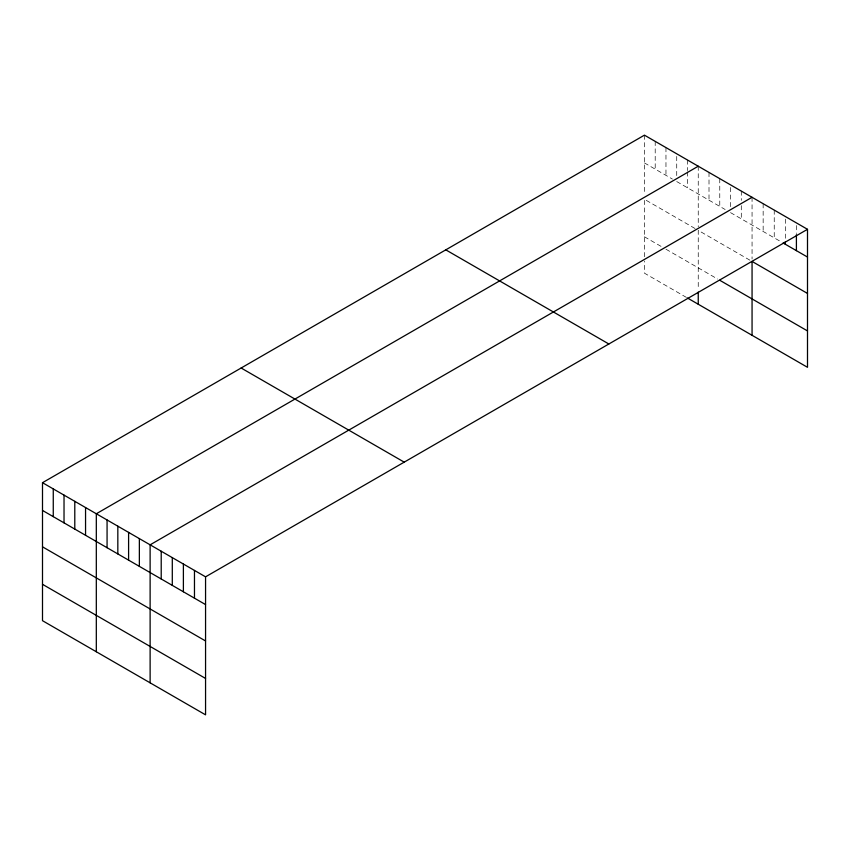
<?xml version="1.0" encoding="UTF-8"?>
<svg xmlns="http://www.w3.org/2000/svg" width="850" height="850" viewBox="0 0 850 850"><rect width="100%" height="100%" fill="white"/><g stroke="black" fill="none" stroke-linecap="round" stroke-linejoin="round"><path stroke-width="0.64" stroke-dasharray="4.25 3.19" d="M644.438 162.913L672.414 179.074M676.727 181.56L725.156 209.514M730.532 212.627L782 242.335M695.024 228.501L644.438 199.293L644.438 257.401M749.902 260.185L698.243 230.361L698.243 289.68M644.438 236.789L661.661 246.723M665.964 249.209L717.623 279.034M686.407 297.404L644.438 273.169L644.438 261.035M796.407 225.548L796.407 233.474M785.326 219.151L785.326 240.295M774.233 210.099L774.233 237.851M763.151 203.702L763.151 231.455M752.059 197.296L752.059 259.006M741.296 191.08L741.296 200.334M741.296 205.626L741.296 218.833M730.532 187.51L730.532 208.654M719.769 178.659L719.769 206.412M709.006 172.444L709.006 200.196M698.243 166.228L698.243 226.727M687.491 160.023L687.491 170.595M687.491 171.913L687.491 187.765M676.727 156.442L676.727 176.269M665.964 147.592L665.964 175.344M655.201 141.376L655.201 169.129M644.438 135.161L644.438 194.448"/><path stroke-width="1.27" d="M807.5 229.309L205.562 576.831L205.562 714.839L42.5 620.691L42.5 482.694L644.438 135.161L807.5 229.309L807.5 367.306L687.491 298.021M698.243 166.228L96.316 513.761L96.316 651.759M752.059 197.296L150.121 544.829L150.121 682.826M783.105 242.972L807.5 257.061M807.5 293.441L752.059 261.428L752.059 335.304M719.769 280.277L807.5 330.926M445.793 249.847L608.866 343.995M241.134 368.007L404.207 462.145M42.5 482.694L205.562 576.831M42.5 510.436L205.562 604.584M42.5 546.826L205.562 640.964M42.5 584.311L205.562 678.449M796.407 234.802L796.407 250.654M785.326 241.613L785.326 244.258M698.243 292.103L698.243 304.236M194.469 570.435L194.469 598.188M183.387 564.028L183.387 591.781M172.295 557.632L172.295 585.374M161.213 551.225L161.213 578.977M139.357 538.613L139.357 566.366M128.594 532.398L128.594 560.15M117.831 526.182L117.831 553.934M107.068 519.966L107.068 547.719M85.552 507.546L85.552 535.298M74.789 501.33L74.789 529.082M64.026 495.114L64.026 522.867M53.263 488.899L53.263 516.651"/></g></svg>
